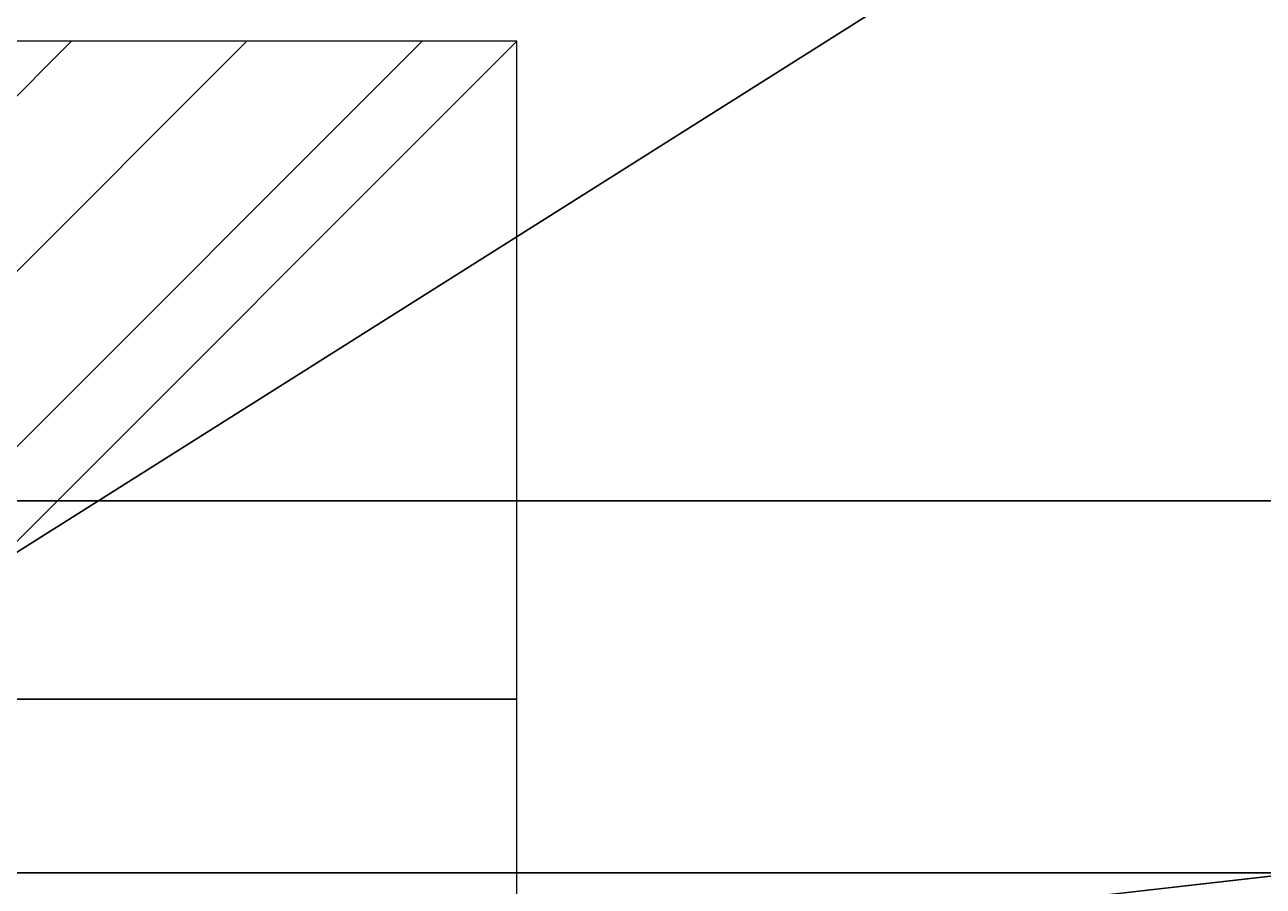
# Model space of a CAD drawing. Extents: x -1 to 1781, y -369 to 1.
# Drawn here: x 73.4 to 173.2, y -331.1 to -261.6 of the extents above; entities that cross this region are included whole.
import ezdxf

# ---------------------------------------------------------------- set-up
doc = ezdxf.new("R2010")
doc.units = 0
doc.layers.get('0').update_dxf_attribs({"lineweight": 13})
for name, color, linetype in [('IQ_200_3D', 1, 'Continuous'), ('IQ_204_2D', 7, 'Continuous'), ('IQ_CON_ELECTRICITY_INT', 7, 'Continuous')]:
    doc.layers.add(name, color=color, linetype=linetype)

# ---------------------------------------------------------------- blocks, each defined once
blk = doc.blocks.new('*X1')
at = {"color": 0}
for p, q in [((286.774344, 2204.447934), (296.618251, 2214.291842)), ((286.774344, 2205.862148), (295.204037, 2214.291842)), ((286.774344, 2207.276361), (293.789824, 2214.291842)), ((286.774344, 2208.690575), (292.37561, 2214.291842)), ((286.774344, 2210.104788), (290.961397, 2214.291842)), ((286.774344, 2211.519002), (289.547183, 2214.291842)), ((286.774344, 2212.933216), (288.13297, 2214.291842))]:
    blk.add_line(p, q, dxfattribs=at)
blk = doc.blocks.new('ELECTRICITY')
for p, q in [((2.1213, 2.1213), (-2.1213, 2.1213)), ((-2.1213, -2.1213), (2.1213, 2.1213)), ((2.1213, -2.1213), (2.1213, 2.1213))]:
    blk.add_line(p, q)
at = {"extrusion": (0, -1, 0)}
for p, q in [((2.1213, 0, 2.1213), (-2.1213, 0, 2.1213)), ((-2.1213, 0, -2.1213), (2.1213, 0, -2.1213)), ((-2.1213, 0, -2.1213), (2.1213, 0, 2.1213)), ((2.1213, 0, -2.1213), (2.1213, 0, 2.1213))]:
    blk.add_line(p, q, dxfattribs=at)
at = {"xscale": 0.4000000000000909, "yscale": 0.4000000000000909, "zscale": 0.4000000000000909}
blk.add_blockref('*X1', (-116.8311, -883.5954), dxfattribs=at)
at = {"extrusion": (0, -1, 0), "xscale": 0.4000000000000909, "yscale": 0.4000000000000909, "zscale": 0.4000000000000909}
blk.add_blockref('*X1', (-116.8311, -883.5954), dxfattribs=at)

msp = doc.modelspace()

# ---------------------------------------------------------------- linework, layer by layer
at = {"layer": 'IQ_204_2D'}
msp.add_line((20, -330), (450, -330), dxfattribs=at)

# ---------------------------------------------------------------- block references
at = {"layer": 'IQ_CON_ELECTRICITY_INT', "xscale": 25, "yscale": 25, "zscale": 25}
msp.add_blockref('ELECTRICITY', (60, -316), dxfattribs=at)

# ---------------------------------------------------------------- meshes
at = {"layer": 'IQ_200_3D'}
mesh = msp.add_polyface(dxfattribs=at)
corners = [(1780, -350, 1218), (1780, 0, 1255), (0, 0, 1255), (0, -350, 1218), (1749, -296.852, 1223.618), (468, -296.852, 1223.618), (468, -54.761, 1249.211), (1749, -54.761, 1249.211)]
mesh.append_faces([[corners[k] for k in face] for face in [(1, 7, 0), (4, 0, 7)]], dxfattribs={"vtx0": -1, "vtx1": -1})
mesh.append_faces([[corners[k] for k in face] for face in [(0, 4, 5, 3), (6, 2, 3), (3, 5, 6)]], dxfattribs={"vtx0": -1, "vtx2": -1})
mesh.append_faces([[corners[k] for k in face] for face in [(6, 7, 1, 2)]], dxfattribs={"vtx1": -1, "vtx3": -1})
mesh = msp.add_polyface(dxfattribs=at)
corners = [(1780, -300, 1005), (0, -300, 1005), (0, 0, 1005), (1780, 0, 1005)]
mesh.append_faces([[corners[k] for k in face] for face in [(0, 1, 2, 3)]])
mesh = msp.add_polyface(dxfattribs=at)
corners = [(450, -330, 1220.114), (20, -330, 1220.114), (20, -26, 1252.251), (450, -26, 1252.251)]
mesh.append_faces([[corners[k] for k in face] for face in [(0, 1, 2, 3)]])
mesh = msp.add_polyface(dxfattribs=at)
corners = [(450, -26, 1266), (20, -26, 1266), (20, -330, 1266), (450, -330, 1266)]
mesh.append_faces([[corners[k] for k in face] for face in [(0, 1, 2, 3)]])
mesh = msp.add_polyface(dxfattribs=at)
corners = [(1780, -350, 1064.588), (0, -350, 1064.588), (0, -300, 1005), (1780, -300, 1005)]
mesh.append_faces([[corners[k] for k in face] for face in [(0, 1, 2, 3)]])
mesh = msp.add_polyface(dxfattribs=at)
corners = [(450, -330, 1266), (20, -330, 1266), (20, -330, 1220.114), (450, -330, 1220.114)]
mesh.append_faces([[corners[k] for k in face] for face in [(0, 1, 2, 3)]])

doc.saveas('drawing.dxf')
